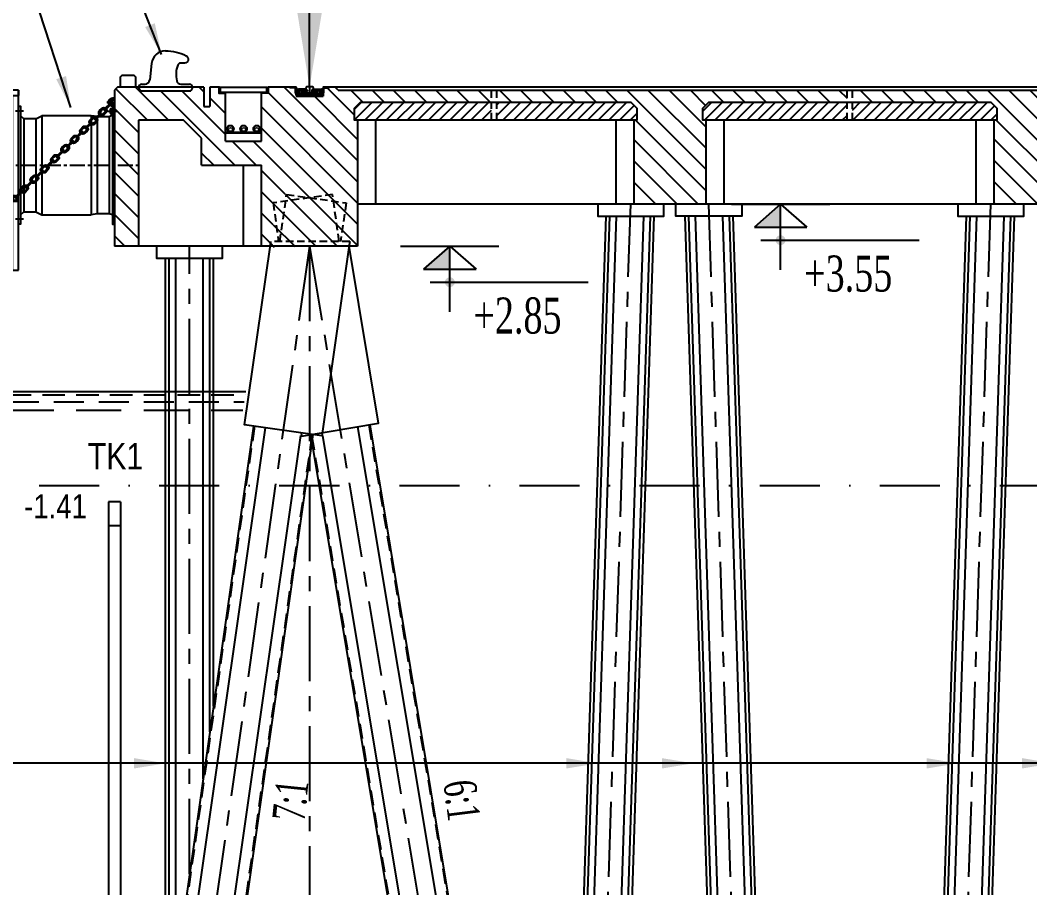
# Model space of a CAD drawing. Extents: x 9472 to 112692, y 46655 to 72187.
# Drawn here: x 99091 to 100773, y 67709 to 69155 of the extents above; entities that cross this region are included whole.
import ezdxf
from ezdxf.enums import TextEntityAlignment as Align

# ---------------------------------------------------------------- set-up
doc = ezdxf.new("R2010")
doc.units = 0
doc.header["$LTSCALE"] = 10
doc.header["$MEASUREMENT"] = 0
for name, pattern in [('CENTER', [2, 1.25, -0.25, 0.25, -0.25]), ('DASHDOT', [1, 0.5, -0.25, 0, -0.25]), ('HIDDEN', [0.375, 0.25, -0.125])]:
    doc.linetypes.add(name, pattern=pattern)
doc.layers.get('0').update_dxf_attribs({"color": 6, "linetype": 'CONTINUOUS'})
for name, color, linetype in [('Border', 3, 'CONTINUOUS'), ('COBAN', 3, 'CONTINUOUS'), ('Dia chat', 8, 'CONTINUOUS'), ('Hatch', 8, 'CONTINUOUS'), ('Hatch coc', 8, 'CONTINUOUS'), ('Khuat 151', 151, 'HIDDEN'), ('Kich thuoc', 2, 'CONTINUOUS'), ('KT', 2, 'CONTINUOUS'), ('Lop dat', 171, 'CONTINUOUS'), ('Net tim', 6, 'CONTINUOUS'), ('Net vang', 8, 'CONTINUOUS'), ('Ray', 6, 'CONTINUOUS'), ('Text', 4, 'CONTINUOUS'), ('Tim', 8, 'CENTER')]:
    doc.layers.add(name, color=color, linetype=linetype)
doc.styles.add('Kichthuoc', font='romans.shx', dxfattribs={"width": 0.6})
doc.styles.get("Standard").update_dxf_attribs({"font": 'vntimeh.shx', "width": 0.65})
doc.styles.add('Ten', font='Vharialn.ttf')
doc.dimstyles.new('Dim 350', dxfattribs={"dimscale": 350, "dimtxt": 0.2, "dimasz": 0.15, "dimexe": 0.1, "dimexo": 0.2, "dimgap": 0.1, "dimtad": 1, "dimdec": 0, "dimlfac": -1, "dimzin": 0, "dimdsep": 46, "dimtxsty": 'Kichthuoc', "dimblk": 'OBLIQUE', "dimcen": 0.1, "dimdle": 0.1, "dimclrd": 2, "dimclre": 2, "dimclrt": 4, "dimadec": 0, "dimazin": 0, "dimtfac": 1, "dimtdec": 0, "dimtix": 1, "dimtmove": 2, "dimatfit": 3, "dimfxl": 1, "dimtfill": 1, "dimtolj": 1, "dimtzin": 0, "dimarcsym": 0})
doc.dimstyles.new('Le 350', dxfattribs={"dimscale": 350, "dimtxt": 0.2, "dimasz": 0.15, "dimexe": 0.1, "dimexo": 0.2, "dimgap": 0.1, "dimtad": 1, "dimdec": 0, "dimzin": 0, "dimdsep": 46, "dimtxsty": 'Kichthuoc', "dimblk": 'ARCHTICK', "dimcen": 0, "dimdle": 0.1, "dimclrd": 2, "dimclre": 2, "dimclrt": 256, "dimadec": 0, "dimazin": 0, "dimtfac": 1, "dimtdec": 0, "dimtix": 1, "dimtmove": 2, "dimatfit": 3, "dimfxl": 1, "dimtolj": 1, "dimtzin": 0, "dimarcsym": 0})
pattern_1 = [(45, (-292510.8185, 18076.0106), (-1.1048543456, 1.1048543456), []), (135, (-292510.8185, 18076.0106), (-1.1048543456, -1.1048543456), [])]
pattern_2 = [(45, (88200, 1e-11), (-8.8388348, 8.8388348), [])]

# ---------------------------------------------------------------- blocks, each defined once
blk = doc.blocks.new('_ArchTick')
at = {"color": 0, "linetype": 'ByBlock', "const_width": 0.15}
blk.add_lwpolyline([(-0.5, -0.5), (0.5, 0.5)], dxfattribs=at)
blk = doc.blocks.new('Ray A120')
at = {"layer": 'Ray'}
for p, q in [((-110, 9), (-110, 0)), ((-110, 0), (110, 0)), ((-105, 15), (-60, 20)), ((-60, 93), (-60, 62)), ((-60, 20), (-42, 27)), ((-56, 56), (-43, 52)), ((-36, 42), (-36, 37)), ((36, 42), (36, 37)), ((42, 27), (60, 20)), ((56, 56), (43, 52)), ((60, 93), (60, 62)), ((60, 20), (105, 15)), ((110, 0), (110, 9))]:
    blk.add_line(p, q, dxfattribs=at)
blk.add_lwpolyline([(51, 103, 0.042449), (-51, 103)], format="xyb", dxfattribs=at)
for centre, radius, start, end in [((-104, 9), 6, 96.8428, 180), ((-50, 93), 10, 94.8614, 180), ((-54, 62), 6, 180, 251.5651), ((-46, 42), 10, 0, 71.5651), ((-46, 37), 10, 292.6199, 0), ((46, 42), 10, 108.4349, 180), ((46, 37), 10, 180, 247.3801), ((50, 93), 10, 0, 85.1386), ((54, 62), 6, 288.4349, 0), ((104, 9), 6, 0, 83.1572)]:
    blk.add_arc(centre, radius, start, end, dxfattribs=at)
blk = doc.blocks.new('_Oblique')
at = {"color": 0, "linetype": 'ByBlock', "lineweight": -2}
blk.add_line((-0.5, -0.5), (0.5, 0.5), dxfattribs=at)
blk = doc.blocks.new('Dem CSS1600')
for p, q in [((-175.4, 125), (-180.4, 115)), ((-160, 125), (-175.4, 125)), ((-160, -175), (-160, 125)), ((-160, 125), (-160, 116.2)), ((-180.4, 115), (-180.4, -175)), ((-151.2, 77.5), (-156.5, 82.5)), ((-131.2, 77.5), (-151.2, 77.5)), ((-131.2, 77.5), (-121.2, 82.5)), ((-28.8, 81.1), (-38.8, 82.5)), ((-28.8, 81.1), (-8.8, 81.1)), ((-8.8, 81.1), (-3.5, 83.8)), ((-156.5, -82.5), (-151.2, -77.5)), ((-151.2, -77.5), (-131.2, -77.5)), ((-131.2, -77.5), (-121.2, -82.5)), ((-28.8, -81), (-38.8, -82.5)), ((-8.8, -81), (-28.8, -81)), ((-3.5, -82.6), (-8.8, -81)), ((-180.4, -175), (-160, -175))]:
    blk.add_line(p, q)
for points in [[(-160, -98.5), (-160, 98.5), (-156.5, 98.5), (-156.5, -98.5)], [(0, -98.5), (0, 98.5), (-3.5, 98.5), (-3.5, -98.5)]]:
    blk.add_lwpolyline(points, close=True)
for points in [[(-156.5, 82.5), (-156.5, -82.5)], [(-38.8, 82.5), (-121.2, 82.5)], [(-121.2, -82.5), (-38.8, -82.5)]]:
    blk.add_lwpolyline(points)
at = {"layer": 'Hatch'}
for p, q in [((-151.2, 77.5), (-151.2, -77.5)), ((-131.2, 77.5), (-131.2, -77.5)), ((-121.2, 82.5), (-121.2, -82.5)), ((-38.8, 82.5), (-38.8, -82.5)), ((-28.8, 81.1), (-28.8, -81)), ((-8.8, 81.1), (-8.8, -81))]:
    blk.add_line(p, q, dxfattribs=at)
at = {"layer": 'Net tim', "extrusion": (0, 0, -1)}
for centre in [(-178, 115), (-178, 80), (-178, 30), (-178, -20), (-178, -70), (-178, -120)]:
    blk.add_ellipse(centre, major_axis=(0, -2.16), ratio=0.475595, dxfattribs=at)
at = {"layer": 'Net tim'}
for centre in [(-178, 70), (-178, 20), (-178, -30), (-178, -80), (-178, -130), (-178, -170)]:
    blk.add_ellipse(centre, major_axis=(0, 2.16), ratio=0.475595, dxfattribs=at)
at = {"layer": 'Net vang'}
for p, q in [((-173.4, 115), (-177.9, 120)), ((-172, 125), (-174.3, 120.5)), ((-170.4, 116.2), (-174.3, 120.5)), ((-173.4, 115), (-173.4, -175)), ((-170.4, 116.2), (-170.4, -175)), ((-170.4, 116.2), (-160, 116.2)), ((-7.1, 93.4), (-7.1, 86.6)), ((-6.6, 94.3), (-4.1, 94.3)), ((-6.6, 92.4), (-4.1, 92.4)), ((-6.6, 87.6), (-4.1, 87.6)), ((-6.6, 85.7), (-4.1, 85.7)), ((-4.1, 95.7), (-3.5, 95.7)), ((-4.1, 95.7), (-4.1, 84.2)), ((-4.1, 92.7), (-3.5, 92.7)), ((-4.1, 92.4), (-3.5, 92.4)), ((-4.1, 87.6), (-3.5, 87.6)), ((-4.1, 87.2), (-3.5, 87.2)), ((-4.1, 84.2), (-3.5, 84.2)), ((-180.4, 75), (-170.4, 75)), ((-180.4, 25), (-170.4, 25)), ((-180.4, -25), (-170.4, -25)), ((-180.4, -75), (-170.4, -75)), ((-180.4, -125), (-170.4, -125))]:
    blk.add_line(p, q, dxfattribs=at)
for points in [[(-4.7, 102.7, 1), (-6.1, 104.1), (-17.1, 93.2, 1), (-15.7, 91.8)], [(-22.1, 85.5, 1), (-23.5, 86.9), (-32.8, 77.7, 1), (-31.4, 76.3)], [(-14.3, 87.5), (-17.9, 84, -1), (-24.9, 91.1), (-21.3, 94.6, -1)], [(-15.7, 89), (-19.3, 85.4, -1), (-23.5, 89.7), (-19.9, 93.2, -1)], [(-37.8, 70, 1), (-39.2, 71.4), (-48.4, 62.3, 1), (-47, 60.9)], [(-30, 72.1), (-33.5, 68.6, -1), (-40.5, 75.7), (-37, 79.2, -1)], [(-31.4, 73.5), (-34.9, 70, -1), (-39.1, 74.3), (-35.6, 77.8, -1)], [(-53.4, 54.5, 1), (-54.8, 56), (-64.1, 46.8, 1), (-62.7, 45.4)], [(-45.6, 56.6), (-49.2, 53.1, -1), (-56.2, 60.2), (-52.6, 63.7, -1)], [(-47, 58), (-50.6, 54.5, -1), (-54.8, 58.8), (-51.2, 62.3, -1)], [(-76.9, 25.7), (-80.5, 22.2, -1), (-87.5, 29.3), (-84, 32.8, -1)], [(-69.1, 39.1, 1), (-70.5, 40.5), (-79.7, 31.4, 1), (-78.3, 30)], [(-61.3, 41.2), (-64.8, 37.6, -1), (-71.9, 44.8), (-68.3, 48.3, -1)], [(-62.7, 42.6), (-66.2, 39.1, -1), (-70.5, 43.3), (-66.9, 46.9, -1)], [(-94, 8.8), (-97.6, 5.3, -1), (-104.6, 12.4), (-101, 16, -1)], [(-84.7, 23.6, 1), (-86.1, 25.1), (-96.8, 14.5, 1), (-95.4, 13.1)], [(-78.3, 27.1), (-81.9, 23.6, -1), (-86.1, 27.9), (-82.6, 31.4, -1)], [(-111.1, -8), (-114.7, -11.5, -1), (-121.7, -4.4), (-118.1, -0.9, -1)], [(-101.8, 6.8, 1), (-103.2, 8.2), (-113.9, -2.3, 1), (-112.5, -3.8)], [(-95.4, 10.3), (-99, 6.8, -1), (-103.2, 11), (-99.6, 14.5, -1)], [(-128.2, -24.9), (-131.7, -28.4, -1), (-138.8, -21.3), (-135.2, -17.8, -1)], [(-118.9, -10.1, 1), (-120.3, -8.7), (-131, -19.2, 1), (-129.6, -20.6)], [(-112.5, -6.6), (-116.1, -10.1, -1), (-120.3, -5.8), (-116.7, -2.3, -1)], [(-145.3, -41.7), (-148.8, -45.3, -1), (-155.8, -38.1), (-152.3, -34.6, -1)], [(-136, -27, 1), (-137.4, -25.5), (-148, -36.1, 1), (-146.6, -37.5)], [(-129.6, -23.5), (-133.1, -27, -1), (-137.4, -22.7), (-133.8, -19.2, -1)], [(-153, -43.8, 1), (-154.4, -42.4), (-165.1, -52.9, 1), (-163.7, -54.3)], [(-146.7, -40.3), (-150.2, -43.8, -1), (-154.4, -39.6), (-150.9, -36, -1)], [(-168.4, -52.7), (-165.4, -52.7, -1), (-165.4, -58.7), (-168.4, -58.7)]]:
    blk.add_lwpolyline(points, format="xyb", close=True, dxfattribs=at)
blk.add_lwpolyline([(-170.4, -50.7), (-165.4, -50.7, -1), (-165.4, -60.7), (-170.4, -60.7)], format="xyb", dxfattribs=at)
for centre, radius, start, end in [((-5.9, 93.4), 1.18, 125.2226, 234.7774), ((-1.1, 90), 6.01, 156.4634, 203.5366), ((-5.9, 86.6), 1.18, 125.2226, 234.7774)]:
    blk.add_arc(centre, radius, start, end, dxfattribs=at)
for points, knots in [([(0, 111.7), (-0.9, 111.7), (-1.8, 111.6), (-3.5, 111.4), (-4.4, 111.2), (-5.9, 110.6), (-6.7, 110.3), (-7.8, 109.6), (-8.2, 109.3), (-8.8, 108.8), (-9.1, 108.5), (-9.6, 107.9), (-9.8, 107.6), (-10.2, 107), (-10.3, 106.7), (-10.5, 106.2), (-10.5, 105.9), (-10.6, 105.3), (-10.6, 105), (-10.6, 104.4), (-10.5, 104.2), (-10.4, 103.6), (-10.3, 103.3), (-10, 102.8), (-9.9, 102.5), (-9.6, 102.1), (-9.4, 101.8), (-9, 101.4), (-8.8, 101.2), (-8.1, 100.6), (-7.6, 100.3), (-6.5, 99.6), (-5.9, 99.4), (-4.7, 98.9), (-4, 98.8), (-2.6, 98.5), (-1.9, 98.4), (-0.8, 98.3), (-0.4, 98.3), (0, 98.3)], [1.570796, 1.570796, 1.570796, 1.570796, 1.8386, 1.8386, 2.10867, 2.10867, 2.37874, 2.37874, 2.552986, 2.552986, 2.698933, 2.698933, 2.844881, 2.844881, 2.955375, 2.955375, 3.065869, 3.065869, 3.176363, 3.176363, 3.286857, 3.286857, 3.397351, 3.397351, 3.507845, 3.507845, 3.618339, 3.618339, 3.728833, 3.728833, 3.943994, 3.943994, 4.159155, 4.159155, 4.374316, 4.374316, 4.589477, 4.589477, 4.712389, 4.712389, 4.712389, 4.712389]), ([(0, 108.7), (-0.3, 108.7), (-0.7, 108.7), (-1.5, 108.6), (-1.9, 108.6), (-2.8, 108.4), (-3.3, 108.3), (-4.1, 108.1), (-4.5, 108), (-5.2, 107.6), (-5.5, 107.5), (-6.1, 107.1), (-6.4, 106.9), (-6.8, 106.6), (-7, 106.4), (-7.2, 106.1), (-7.3, 106), (-7.4, 105.8), (-7.4, 105.7), (-7.5, 105.6), (-7.5, 105.5), (-7.5, 105.5), (-7.5, 105.4), (-7.6, 105.3), (-7.6, 105.3), (-7.6, 105.2), (-7.6, 105.2), (-7.6, 105.1), (-7.6, 105.1), (-7.6, 105), (-7.6, 104.9), (-7.6, 104.8), (-7.6, 104.7), (-7.5, 104.6), (-7.5, 104.6), (-7.5, 104.5), (-7.5, 104.5), (-7.5, 104.4), (-7.4, 104.3), (-7.4, 104.2), (-7.3, 104.1), (-7.2, 103.9), (-7.1, 103.7), (-6.8, 103.5), (-6.7, 103.4), (-6.4, 103.1), (-6.3, 103), (-5.8, 102.7), (-5.5, 102.5), (-4.9, 102.2), (-4.6, 102.1), (-3.8, 101.8), (-3.4, 101.7), (-2.6, 101.5), (-2.2, 101.5), (-1.3, 101.4), (-0.9, 101.3), (-0.3, 101.3), (-0.1, 101.3), (0, 101.3)], [1.570796, 1.570796, 1.570796, 1.570796, 1.693364, 1.693364, 1.864632, 1.864632, 2.035899, 2.035899, 2.207166, 2.207166, 2.378434, 2.378434, 2.549701, 2.549701, 2.720969, 2.720969, 2.825107, 2.825107, 2.901902, 2.901902, 2.955263, 2.955263, 3.001966, 3.001966, 3.048669, 3.048669, 3.090389, 3.090389, 3.13211, 3.13211, 3.215551, 3.215551, 3.268046, 3.268046, 3.31345, 3.31345, 3.358854, 3.358854, 3.427341, 3.427341, 3.495829, 3.495829, 3.625524, 3.625524, 3.735142, 3.735142, 3.844761, 3.844761, 4.008383, 4.008383, 4.172004, 4.172004, 4.335625, 4.335625, 4.499247, 4.499247, 4.662868, 4.662868, 4.712389, 4.712389, 4.712389, 4.712389])]:
    blk.add_open_spline(points, degree=3, knots=knots, dxfattribs=at)
at = {"layer": 'Tim', "ltscale": 1.5}
for p, q in [((-178, 118.2), (-178, 111.8)), ((-176.3, 115), (-179.6, 115)), ((-176.3, 80), (-179.6, 80)), ((-176.3, 70), (-179.6, 70)), ((-178, 83.2), (-178, 76.8)), ((-178, 66.8), (-178, 73.2)), ((-176.3, 30), (-179.6, 30)), ((-176.3, 20), (-179.6, 20)), ((-178, 33.2), (-178, 26.8)), ((-178, 16.8), (-178, 23.2)), ((-178, -16.8), (-178, -23.2)), ((-176.3, -20), (-179.6, -20)), ((-176.3, -30), (-179.6, -30)), ((-178, -33.2), (-178, -26.8)), ((-178, -66.8), (-178, -73.2)), ((-176.3, -70), (-179.6, -70)), ((-176.3, -80), (-179.6, -80)), ((-178, -83.2), (-178, -76.8)), ((-178, -116.8), (-178, -123.2)), ((-176.3, -120), (-179.6, -120)), ((-176.3, -130), (-179.6, -130)), ((-178, -133.2), (-178, -126.8)), ((-178, -173.2), (-178, -166.8)), ((-176.3, -170), (-179.6, -170))]:
    blk.add_line(p, q, dxfattribs=at)
at = {"layer": 'Tim'}
for p, q in [((-12.9, 105), (0, 105)), ((-3.8, 98.7), (-3.8, 112.7)), ((-13.1, 90), (6.2, 90))]:
    blk.add_line(p, q, dxfattribs=at)
at = {"layer": 'Tim', "ltscale": 4}
for p, q in [((-151.8, 90), (-164.7, 90)), ((-151.8, -90), (-164.7, -90))]:
    blk.add_line(p, q, dxfattribs=at)
at = {"layer": 'Tim', "ltscale": 2}
blk.add_line((-194.4, 0), (40, 0), dxfattribs=at)

msp = doc.modelspace()

# ---------------------------------------------------------------- hatches: boundary and pattern name
at = {"layer": 'Hatch'}
h = msp.add_hatch(dxfattribs=at)
h.set_pattern_fill('ANSI31', color=256, scale=200, angle=90, style=0)
h.paths.add_polyline_path([(99653.2, 68988.4), (99648.2, 68988.4), (99648.2, 69008.4), (99658.2, 69018.4), (99876.2, 69018.4), (99876.2, 69038.4), (99615.7, 69038.4), (99610.7, 69043.4), (99605.7, 69043.4), (99605.7, 69042.4), (99597.9, 69042.4, 0.414214), (99596.7, 69041.2), (99596.7, 69033.4), (99595.7, 69033.4), (99595.7, 69028.4), (99550.7, 69028.4), (99550.7, 69033.4), (99549.7, 69033.4), (99549.7, 69041.2, 0.414214), (99548.5, 69042.4), (99540.7, 69042.4), (99540.7, 69043.4), (99504.2, 69043.4), (99504.2, 69033.4), (99493.2, 69033.4), (99493.2, 68953.4), (99433.2, 68953.4), (99433.2, 69033.4), (99422.2, 69033.4), (99422.2, 69043.4), (99407.2, 69043.4), (99407.2, 69011.4), (99397.2, 69011.4), (99397.2, 69043.4), (99378.5, 69043.4), (99375.2, 69037.4), (99291.2, 69037.4), (99287.9, 69043.4), (99253.2, 69043.4), (99248.2, 69038.4), (99248.2, 68913.4), (99288.2, 68913.4), (99288.2, 68988.4), (99363.2, 68988.4), (99393.2, 68958.4), (99393.2, 68913.4), (99493.2, 68913.4), (99493.2, 68778.4), (99507.5, 68778.4), (99520.2, 68866.8), (99648.9, 68848.4), (99639, 68779.1), (99639.1, 68778.4), (99653.2, 68778.4)])
h.paths.add_polyline_path([(99288.2, 68913.4), (99248.2, 68913.4), (99248.2, 68814.9), (99248.2, 68778.4), (99288.2, 68778.4)], flags=17)
h.paths.add_polyline_path([(100233.2, 68988.4), (100228.2, 68988.4), (100228.2, 69008.4), (100238.2, 69018.4), (100468.7, 69018.4), (100468.7, 69038.4), (99885.2, 69038.4), (99885.2, 69018.4), (99898.7, 69018.4), (100108.2, 69018.4), (100118.2, 69008.4), (100118.2, 68988.4), (100113.2, 68988.4), (100113.2, 68848.4), (100233.2, 68848.4)])
h.paths.add_polyline_path([(100833.2, 68988.4), (100828.2, 68988.4), (100828.2, 69008.4), (100838.2, 69018.4), (101068.7, 69018.4), (101068.7, 69038.4), (100477.7, 69038.4), (100477.7, 69018.4), (100478.7, 69018.4), (100708.2, 69018.4), (100718.2, 69008.4), (100718.2, 68988.4), (100713.2, 68988.4), (100713.2, 68848.4), (100833.2, 68848.4)])
h.paths.add_polyline_path([(101433.2, 68988.4), (101428.2, 68988.4), (101428.2, 69008.4), (101438.2, 69018.4), (101514.4, 69018.4), (101514.4, 69038.4), (101077.7, 69038.4), (101077.7, 69018.4), (101078.7, 69018.4), (101308.2, 69018.4), (101318.2, 69008.4), (101318.2, 68988.4), (101313.2, 68988.4), (101313.2, 68848.4), (101433.2, 68848.4)])
h.paths.add_polyline_path([(101668.7, 69038.4), (101514.4, 69038.4), (101514.4, 69018.4), (101668.7, 69018.4)])
h.paths.add_polyline_path([(102053.2, 68988.4), (102048.2, 68988.4), (102048.2, 69008.4), (102058.2, 69018.4), (102231.2, 69018.4), (102231.2, 69038.4), (102015.7, 69038.4), (102010.7, 69043.4), (102005.7, 69043.4), (102005.7, 69042.4), (101997.9, 69042.4, 0.414214), (101996.7, 69041.2), (101996.7, 69033.4), (101995.7, 69033.4), (101995.7, 69028.4), (101950.7, 69028.4), (101950.7, 69033.4), (101949.7, 69033.4), (101949.7, 69041.2, 0.414214), (101948.5, 69042.4), (101940.7, 69042.4), (101940.7, 69043.4), (101935.7, 69043.4), (101930.7, 69038.4), (101677.7, 69038.4), (101677.7, 69018.4), (101678.7, 69018.4), (101888.2, 69018.4), (101898.2, 69008.4), (101898.2, 68988.4), (101893.2, 68988.4), (101893.2, 68778.4), (101907.3, 68778.4), (101922.2, 68868), (102053.2, 68846.1)])
h.paths.add_polyline_path([(102558.2, 68988.4), (102553.2, 68988.4), (102553.2, 69008.4), (102563.2, 69018.4), (102756.2, 69018.4), (102756.2, 69038.4), (102240.2, 69038.4), (102240.2, 69018.4), (102298.7, 69018.4), (102433.2, 69018.4), (102443.2, 69008.4), (102443.2, 68988.4), (102438.2, 68988.4), (102438.2, 68848.4), (102558.2, 68848.4)])
h.paths.add_polyline_path([(103083.2, 68988.4), (103078.2, 68988.4), (103078.2, 69008.4), (103088.2, 69018.4), (103281.2, 69018.4), (103281.2, 69038.4), (102765.2, 69038.4), (102765.2, 69018.4), (102803.7, 69018.4), (102958.2, 69018.4), (102968.2, 69008.4), (102968.2, 68988.4), (102963.2, 68988.4), (102963.2, 68848.4), (103083.2, 68848.4)])
h.paths.add_polyline_path([(103608.2, 68988.4), (103603.2, 68988.4), (103603.2, 69008.4), (103613.2, 69018.4), (103806.2, 69018.4), (103806.2, 69038.4), (103290.2, 69038.4), (103290.2, 69018.4), (103328.7, 69018.4), (103483.2, 69018.4), (103493.2, 69008.4), (103493.2, 68988.4), (103488.2, 68988.4), (103488.2, 68848.4), (103608.2, 68848.4)])
h.paths.add_polyline_path([(104133.2, 68988.4), (104188.9, 68988.4, -0.135335), (104185.3, 69038.4), (103815.2, 69038.4), (103815.2, 69018.4), (103853.7, 69018.4), (104008.2, 69018.4), (104018.2, 69008.4), (104018.2, 68988.4), (104013.2, 68988.4), (104013.2, 68848.4), (104133.2, 68848.4)])
h.paths.add_polyline_path([(104248.2, 69043.4), (104233.2, 69043.4), (104228.2, 69038.4), (104185.3, 69038.4, 0.135335), (104188.9, 68988.4), (104248.2, 68988.4)])
h = msp.add_hatch(dxfattribs=at)
h.set_pattern_fill('ANSI31', color=256, scale=5, style=0)
h.set_pattern_definition([(45, (99408.8794, 68937.19677), (-0.4419417, 0.4419417), [])])
h.paths.add_polyline_path([(99550.7, 69043.4), (99540.7, 69043.4), (99540.7, 69042.8, 0.414214), (99541.1, 69042.4), (99548.5, 69042.4, -0.414214), (99549.7, 69041.2), (99549.7, 69033.8, 0.414214), (99550.1, 69033.4), (99550.7, 69033.4)])
h = msp.add_hatch(dxfattribs=at)
h.set_pattern_fill('ANSI37', color=256, scale=12.5, style=0)
h.set_pattern_definition(pattern_1)
h.paths.add_polyline_path([(99568.6, 69039), (99567.6, 69039.3, -0.322977), (99567.2, 69039.9), (99567.2, 69040.1), (99554.6, 69040.1, -0.128942), (99550.7, 69041.4), (99550.7, 69033.4), (99550.7, 69030.4), (99553.9, 69030.4), (99553.9, 69032.9), (99555.9, 69032.9), (99555.9, 69033.2), (99556.5, 69033.2), (99556.5, 69034.7, -0.414214), (99556.7, 69034.8), (99557.2, 69034.8), (99557.2, 69036.2, -0.414214), (99557.3, 69036.4), (99559, 69036.4, -0.414214), (99559.2, 69036.2), (99559.2, 69034.8), (99559.7, 69034.8, -0.414214), (99559.9, 69034.7), (99559.9, 69033.2), (99560.5, 69033.2), (99560.5, 69032.9), (99562.2, 69032.9), (99562.2, 69033.7), (99562.2, 69034.5, -0.379694), (99562.7, 69035.1), (99567.2, 69035.7), (99568.6, 69036.3)])
h = msp.add_hatch(dxfattribs=at)
h.set_pattern_fill('ANSI37', color=256, scale=12.5, style=0)
h.set_pattern_definition(pattern_1)
h.paths.add_polyline_path([(99577.8, 69039), (99578.8, 69039.3, 0.322977), (99579.2, 69039.9), (99579.2, 69040.1), (99591.7, 69040.1, 0.128942), (99595.7, 69041.4), (99595.7, 69033.4), (99595.7, 69030.4), (99592.4, 69030.4), (99592.4, 69032.9), (99590.5, 69032.9), (99590.5, 69033.2), (99589.9, 69033.2), (99589.9, 69034.7, 0.414214), (99589.7, 69034.8), (99589.2, 69034.8), (99589.2, 69036.2, 0.414214), (99589, 69036.4), (99587.3, 69036.4, 0.414214), (99587.2, 69036.2), (99587.2, 69034.8), (99586.7, 69034.8, 0.414214), (99586.5, 69034.7), (99586.5, 69033.2), (99585.9, 69033.2), (99585.9, 69032.9), (99584.2, 69032.9), (99584.2, 69033.7), (99584.2, 69034.5, 0.379694), (99583.7, 69035.1), (99579.2, 69035.7), (99577.8, 69036.3)])
h = msp.add_hatch(dxfattribs=at)
h.set_pattern_fill('ANSI31', color=256, scale=5, style=0)
h.set_pattern_definition([(135, (99737.505, 68937.19677), (0.4419417, 0.4419417), [])])
h.paths.add_polyline_path([(99595.7, 69043.4), (99605.7, 69043.4), (99605.7, 69042.8, -0.414214), (99605.3, 69042.4), (99597.9, 69042.4, 0.414214), (99596.7, 69041.2), (99596.7, 69033.8, -0.414214), (99596.3, 69033.4), (99595.7, 69033.4)])
h = msp.add_hatch(dxfattribs=at)
h.set_pattern_fill('DOTS', color=9, scale=5, style=0)
h.set_pattern_definition([(0, (100711.8338, 61018.25113), (0.15625, 0.3125), [0, -0.3125])])
h.paths.add_polyline_path([(99550.7, 69030.4), (99550.7, 69028.4), (99595.7, 69028.4), (99595.7, 69030.4)])
h = msp.add_hatch(dxfattribs=at)
h.set_pattern_fill('ANSI31', color=256, scale=5, style=0)
h.set_pattern_definition([(45, (100711.8338, 61018.7511), (-0.44194174, 0.44194174), [])])
h.paths.add_polyline_path([(99562.4, 69032.9), (99560.4, 69032.9, -0.000333), (99560.4, 69032.9), (99554.8, 69032.9, -0.000333), (99554.8, 69032.9), (99553.9, 69032.9), (99553.9, 69030.4), (99573.2, 69030.4), (99573.2, 69032.9)])
h.paths.add_polyline_path([(99573.2, 69032.9), (99573.2, 69030.4), (99592.4, 69030.4), (99592.4, 69032.9), (99591.5, 69032.9, -0.000333), (99591.5, 69032.9), (99586, 69032.9, -0.000333), (99586, 69032.9)])
h = msp.add_hatch(dxfattribs=at)
h.set_pattern_fill('ANSI31', color=256, scale=5, angle=90, style=0)
h.set_pattern_definition([(135, (100711.8338, 61018.7511), (-0.44194174, -0.44194174), [])])
h.paths.add_polyline_path([(99573.2, 69033.7), (99562.2, 69033.7), (99562.2, 69032.9), (99573.2, 69032.9)])
h.paths.add_polyline_path([(99584.2, 69033.7), (99573.2, 69033.7), (99573.2, 69032.9), (99584.2, 69032.9)])
h = msp.add_hatch(dxfattribs=at)
h.set_pattern_fill('ANSI31', color=256, scale=100, style=0)
h.set_pattern_definition(pattern_2)
h.paths.add_polyline_path([(99876.2, 69018.4), (99658.2, 69018.4), (99648.2, 69008.4), (99648.2, 68988.4), (99873.7, 68988.4), (99876.2, 68988.4)])
h.paths.add_polyline_path([(100118.2, 69008.4), (100108.2, 69018.4), (99898.7, 69018.4), (99885.2, 69018.4), (99885.2, 68988.4), (100118.2, 68988.4)])
h = msp.add_hatch(dxfattribs=at)
h.set_pattern_fill('ANSI31', color=256, scale=100, style=0)
h.set_pattern_definition(pattern_2)
h.paths.add_polyline_path([(100468.7, 69018.4), (100238.2, 69018.4), (100228.2, 69008.4), (100228.2, 68988.4), (100453.7, 68988.4), (100468.7, 68988.4)])
h.paths.add_polyline_path([(100708.2, 69018.4), (100478.7, 69018.4), (100477.7, 69018.4), (100477.7, 68988.4), (100718.2, 68988.4), (100718.2, 69008.4)])
h = msp.add_hatch(dxfattribs=at)
h.set_pattern_fill('ANSI31', color=256, scale=200, angle=90, style=0)
h.paths.add_polyline_path([(99648.9, 68848.4), (99520.2, 68866.8), (99507.3, 68776.8), (99639.1, 68779.9)])
at = {"layer": 'Kich thuoc'}
h = msp.add_hatch(color=256, dxfattribs=at)
h.paths.add_polyline_path([(100357.9, 68810.2), (100314.3, 68810.2), (100357.9, 68848.4)])
h.paths.add_polyline_path([(100357.9, 68788.4), (100349.7, 68788.4, -0.414214), (100357.9, 68796.6)])
h.paths.add_polyline_path([(100357.9, 68780.2, -0.414214), (100349.7, 68788.4), (100357.9, 68788.4)])
h.paths.add_polyline_path([(100357.9, 68780.2), (100357.9, 68788.4), (100366.1, 68788.4, -0.414214)])
h.paths.add_polyline_path([(100366.1, 68788.4), (100357.9, 68788.4), (100357.9, 68796.6, -0.414214)])
h = msp.add_hatch(color=256, dxfattribs=at)
h.paths.add_polyline_path([(99806.9, 68740.2), (99763.2, 68740.2), (99806.9, 68778.4)])
h.paths.add_polyline_path([(99806.9, 68718.4), (99798.7, 68718.4, -0.414214), (99806.9, 68726.6)])
h.paths.add_polyline_path([(99806.9, 68710.2, -0.414214), (99798.7, 68718.4), (99806.9, 68718.4)])
h.paths.add_polyline_path([(99806.9, 68710.2), (99806.9, 68718.4), (99815.1, 68718.4, -0.414214)])
h.paths.add_polyline_path([(99815.1, 68718.4), (99806.9, 68718.4), (99806.9, 68726.6, -0.414214)])

# ---------------------------------------------------------------- linework, layer by layer
for p, q in [((99253.2, 69043.4), (99248.2, 69038.4)), ((99248.2, 69038.4), (99248.2, 68778.4)), ((99291.5, 69043.4), (99253.2, 69043.4)), ((99397.2, 69043.4), (99253.2, 69043.4)), ((99397.2, 69043.4), (99378.2, 69043.4)), ((99397.2, 69043.4), (99397.2, 69011.4)), ((99422.2, 69043.4), (99407.2, 69043.4)), ((99407.2, 69043.4), (99407.2, 69011.4)), ((99620.7, 69038.4), (99615.7, 69043.4)), ((99620.7, 69038.4), (101930.7, 69038.4)), ((99433.2, 68953.4), (99433.2, 69034)), ((99493.2, 68953.4), (99493.2, 69034)), ((99550.7, 69030.4), (99595.7, 69030.4)), ((99550.7, 69028.4), (99595.7, 69028.4)), ((99553.9, 69032.9), (99592.4, 69032.9)), ((99553.9, 69030.4), (99553.9, 69032.9)), ((99553.9, 69030.4), (99592.4, 69030.4)), ((99592.4, 69030.4), (99592.4, 69032.9)), ((99397.2, 69011.4), (99407.2, 69011.4)), ((99288.2, 68988.4), (99288.2, 68778.4)), ((99363.2, 68988.4), (99288.2, 68988.4)), ((99393.2, 68958.4), (99363.2, 68988.4)), ((99653.2, 68988.4), (99653.2, 68778.4)), ((100113.2, 68988.4), (99653.2, 68988.4)), ((100113.2, 68988.4), (100113.2, 68848.4)), ((100233.2, 68988.4), (100233.2, 68848.4)), ((100713.2, 68988.4), (100233.2, 68988.4)), ((100713.2, 68988.4), (100713.2, 68848.4)), ((99433.2, 68968.4), (99493.2, 68968.4)), ((99393.2, 68913.4), (99393.2, 68958.4)), ((99433.2, 68953.4), (99493.2, 68953.4)), ((99393.2, 68913.4), (99493.2, 68913.4)), ((99493.2, 68778.4), (99493.2, 68913.4)), ((101893.2, 68848.4), (99653.2, 68848.4)), ((100012.9, 67150.8), (100067.5, 68828.4)), ((100093.9, 67177.8), (100147.6, 68828.4)), ((100251, 67223.5), (100198.8, 68828.4)), ((100330.2, 67249.9), (100278.9, 68828.4)), ((100619.5, 67353), (100667.5, 68828.4)), ((100700.4, 67380), (100747.6, 68828.4)), ((99653.2, 68778.4), (99248.2, 68778.4)), ((99333.2, 67451.9), (99333.2, 68758.4)), ((99413.2, 68011.9), (99413.2, 68758.4)), ((99673.5, 68480.8), (99895.1, 67151.2)), ((99479.9, 68478.6), (99252.3, 66885.4)), ((99578.8, 68464.4), (99309.3, 66577.5)), ((99574.8, 68464.4), (99800, 67113.2))]:
    msp.add_line(p, q)
for points in [[(99258.2, 69043.4), (99258.2, 69060.4), (99261.2, 69063.4), (99280.2, 69063.4), (99283.2, 69060.4), (99283.2, 69043.4)], [(99550.7, 69030.4), (99550.7, 69043.4), (99504.2, 69043.4)], [(99540.7, 69043.4), (99550.7, 69043.4), (99550.7, 69028.4)], [(101950.7, 69028.4), (101950.7, 69043.4), (99595.7, 69043.4), (99595.7, 69028.4)], [(100053.2, 68848.4), (100053.2, 68828.4), (100163.2, 68828.4), (100163.2, 68848.4)], [(100293.2, 68848.4), (100293.2, 68828.4), (100183.2, 68828.4), (100183.2, 68848.4)], [(100653.2, 68848.4), (100653.2, 68828.4), (100763.2, 68828.4), (100763.2, 68848.4)], [(99318.2, 68778.4), (99318.2, 68758.4), (99428.2, 68758.4), (99428.2, 68778.4)], [(99639.1, 68779.9), (99593.7, 68462.3), (99465, 68480.7), (99507.3, 68776.8)], [(99559.1, 68467.7), (99560, 68461.9), (99688.3, 68483.3), (99639.1, 68778.4)]]:
    msp.add_lwpolyline(points)
at = {"layer": 'Border'}
for points in [[(99423.2, 69043, 0.414214), (99422.8, 69043.4), (99422.2, 69043.4), (99422.2, 69033.4), (99433.2, 69033.4), (99433.2, 69034, 0.414214), (99432.8, 69034.4), (99424.4, 69034.4, -0.414214), (99423.2, 69035.6)], [(99503.2, 69043, -0.414214), (99503.6, 69043.4), (99504.2, 69043.4), (99504.2, 69033.4), (99493.2, 69033.4), (99493.2, 69034, -0.414214), (99493.6, 69034.4), (99502, 69034.4, 0.414214), (99503.2, 69035.6)]]:
    msp.add_lwpolyline(points, format="xyb", close=True, dxfattribs=at)
msp.add_lwpolyline([(99501.6, 69034.4), (99424.8, 69034.4), (99424.8, 69043.4), (99501.6, 69043.4)], close=True, dxfattribs=at)
at = {"layer": 'COBAN'}
for p, q in [((99433.2, 68968.4), (99493.2, 68968.4)), ((99433.2, 68967.4), (99493.2, 68967.4))]:
    msp.add_line(p, q, dxfattribs=at)
at = {"layer": 'Dia chat'}
for p, q in [((99238.2, 68352.4), (99238.2, 65852.4)), ((99258.2, 68352.4), (99238.2, 68352.4)), ((99258.2, 68352.4), (99238.2, 68352.4)), ((99258.2, 68352.4), (99238.2, 68352.4)), ((99258.2, 68352.4), (99258.2, 65852.4)), ((99258.2, 68312.4), (99238.2, 68312.4))]:
    msp.add_line(p, q, dxfattribs=at)
at = {"layer": 'Hatch', "color": 7, "linetype": 'HIDDEN', "ltscale": 5}
for p, q in [((99512.4, 68850.5), (99521.5, 68786.4)), ((99523.8, 68786.4), (99535, 68864.6)), ((99622.6, 68786.4), (99611.4, 68864.6)), ((99634, 68850.5), (99624.8, 68786.4)), ((99640, 68786.4), (99508.7, 68786.4))]:
    msp.add_line(p, q, dxfattribs=at)
for points in [[(99611.4, 68864.6), (99512.4, 68850.5)], [(99535, 68864.6), (99634, 68850.5)], [(99507.3, 68776.8), (99508.7, 68786.4)], [(99640, 68786.4), (99639.1, 68779.9)]]:
    msp.add_lwpolyline(points, dxfattribs=at)
at = {"layer": 'Hatch coc'}
for p, q in [((99683.2, 68988.4), (99683.2, 68848.4)), ((100083.2, 68988.4), (100083.2, 68848.4)), ((100263.2, 68988.4), (100263.2, 68848.4)), ((100683.2, 68988.4), (100683.2, 68848.4)), ((99463.2, 68778.4), (99463.2, 68913.4)), ((100019.1, 67152.9), (100073.6, 68828.4)), ((100030.4, 67156.6), (100084.8, 68828.4)), ((100076.4, 67172), (100130.3, 68828.4)), ((100087.7, 67175.7), (100141.4, 68828.4)), ((100257.1, 67225.5), (100204.9, 68828.4)), ((100268.1, 67229.2), (100216.1, 68828.4)), ((100313.1, 67244.2), (100261.6, 68828.4)), ((100324.2, 67247.9), (100272.7, 68828.4)), ((100625.7, 67355.1), (100673.6, 68828.4)), ((100637, 67358.8), (100684.8, 68828.4)), ((100683, 67374.2), (100730.3, 68828.4)), ((100694.2, 67377.9), (100741.4, 68828.4)), ((99339.3, 67494.7), (99339.3, 68758.4)), ((99350.5, 67572.8), (99350.5, 68758.4)), ((99395.9, 67891), (99395.9, 68758.4)), ((99407.1, 67969.1), (99407.1, 68758.4)), ((99272.5, 66885.9), (99499.7, 68475.7)), ((99882.7, 67104.1), (99653.7, 68477.5)), ((99335.7, 66904), (99558.4, 68462.8)), ((99825, 67084.9), (99595.3, 68463.2))]:
    msp.add_line(p, q, dxfattribs=at)
at = {"layer": 'Khuat 151', "ltscale": 5}
for p, q in [((99876.2, 68988.4), (99876.2, 69043.4)), ((99885.2, 68988.4), (99885.2, 69043.4)), ((100468.7, 68988.4), (100468.7, 69043.4)), ((100477.7, 68988.4), (100477.7, 69043.4))]:
    msp.add_line(p, q, dxfattribs=at)
at = {"layer": 'Khuat 151', "color": 7, "ltscale": 15}
msp.add_line((97721.9, 68530.6), (99466, 68530.6), dxfattribs=at)
at = {"layer": 'Khuat 151', "color": 7, "ltscale": 20}
msp.add_line((97721.9, 68519), (99464.1, 68519), dxfattribs=at)
at = {"layer": 'Khuat 151', "color": 7, "ltscale": 30}
msp.add_line((97721.9, 68505.1), (99461.8, 68505.1), dxfattribs=at)
at = {"layer": 'Khuat 151', "ltscale": 10}
for p, q in [((99671.9, 68480.5), (100101, 65906.1)), ((99481.4, 68478.3), (99112.3, 65894.6)), ((99577.1, 68463.5), (99208.2, 65880.9)), ((99576.6, 68463.5), (100005.5, 65890.1))]:
    msp.add_line(p, q, dxfattribs=at)
at = {"layer": 'Kich thuoc'}
for p, q in [((99648.2, 69008.4), (99658.2, 69018.4)), ((99658.2, 69018.4), (99898.7, 69018.4)), ((99898.7, 69018.4), (100108.2, 69018.4)), ((100108.2, 69018.4), (100118.2, 69008.4)), ((100228.2, 69008.4), (100238.2, 69018.4)), ((100238.2, 69018.4), (100478.7, 69018.4)), ((100478.7, 69018.4), (100708.2, 69018.4)), ((100708.2, 69018.4), (100718.2, 69008.4)), ((99648.2, 68988.4), (99648.2, 69008.4)), ((100118.2, 69008.4), (100118.2, 68988.4)), ((100228.2, 68988.4), (100228.2, 69008.4)), ((100718.2, 69008.4), (100718.2, 68988.4)), ((99873.7, 68988.4), (99648.2, 68988.4)), ((100118.2, 68988.4), (99873.7, 68988.4)), ((100453.7, 68988.4), (100228.2, 68988.4)), ((100718.2, 68988.4), (100453.7, 68988.4)), ((100275.9, 68848.4), (100439.9, 68848.4)), ((100357.9, 68848.4), (100314.3, 68810.2)), ((100357.9, 68848.4), (100401.5, 68810.2)), ((100357.9, 68739.3), (100357.9, 68848.4)), ((100314.3, 68810.2), (100401.5, 68810.2)), ((100325.2, 68788.4), (100588.6, 68788.4)), ((99724.9, 68778.4), (99888.8, 68778.4)), ((99806.9, 68778.4), (99763.2, 68740.2)), ((99806.9, 68669.3), (99806.9, 68778.4)), ((99806.9, 68778.4), (99850.5, 68740.2)), ((99763.2, 68740.2), (99850.5, 68740.2)), ((99774.1, 68718.4), (100037.5, 68718.4))]:
    msp.add_line(p, q, dxfattribs=at)
for points in [[(99648.2, 69008.4), (99658.2, 69018.4), (100108.2, 69018.4), (100118.2, 69008.4), (100118.2, 68988.4), (99648.2, 68988.4)], [(99648.2, 68988.4), (99648.2, 69008.4), (99658.2, 69018.4), (99898.7, 69018.4), (100108.2, 69018.4), (100118.2, 69008.4), (100118.2, 68988.4), (99873.7, 68988.4)], [(100228.2, 69008.4), (100238.2, 69018.4), (100708.2, 69018.4), (100718.2, 69008.4), (100718.2, 68988.4), (100228.2, 68988.4)], [(100228.2, 68988.4), (100228.2, 69008.4), (100238.2, 69018.4), (100478.7, 69018.4), (100708.2, 69018.4), (100718.2, 69008.4), (100718.2, 68988.4), (100453.7, 68988.4)]]:
    msp.add_lwpolyline(points, close=True, dxfattribs=at)
at = {"layer": 'KT', "color": 3, "linetype": 'ByBlock', "lineweight": 20, "ltscale": 4}
for centre, radius in [((99441.4, 68972.8, 15.2), 3.23), ((99441.4, 68972.8, 15.2), 2.98), ((99463.4, 68972.8, 15.2), 3.23), ((99463.4, 68972.8, 15.2), 2.98), ((99485, 68972.8, 15.2), 3.23), ((99485, 68972.8, 15.2), 2.98)]:
    msp.add_circle(centre, radius, dxfattribs=at)
at = {"layer": 'Lop dat', "linetype": 'DASHDOT', "ltscale": 20}
msp.add_line((97721.9, 68379.4), (107018.9, 68379.4), dxfattribs=at)
at = {"layer": 'Net tim'}
for p, q in [((99309.9, 69083), (99306.9, 69055.5)), ((99288.2, 69042.9), (99291.2, 69037.4)), ((99291.2, 69037.4), (99375.2, 69037.4)), ((99293.7, 69048.4), (99299, 69048.4)), ((99358.7, 69048.4), (99373.1, 69048.4)), ((99378.2, 69042.9), (99375.2, 69037.4))]:
    msp.add_line(p, q, dxfattribs=at)
at = {"layer": 'Net tim', "linetype": 'Continuous'}
msp.add_line((97721.9, 68536.4), (99467, 68536.4), dxfattribs=at)
at = {"layer": 'Net tim'}
msp.add_lwpolyline([(99333.2, 69103.9, -0.11732), (99367.6, 69095.7, -0.789997), (99364.7, 69083.4), (99358.2, 69083.4, 0.315279), (99353.5, 69080.1, 0.1447), (99351.9, 69053.8, 0.349558), (99358.7, 69048.4)], format="xyb", dxfattribs=at)
for centre, radius, start, end in [((99333.2, 69080.5), 23.4, 90, 173.8114), ((99299, 69056.4), 8, 270, 353.8114), ((99293.7, 69042.9), 5.5, 90, 180), ((99372.7, 69042.9), 5.5, 0, 85.7344)]:
    msp.add_arc(centre, radius, start, end, dxfattribs=at)
at = {"layer": 'Net vang'}
for p, q in [((99567.2, 69040.1), (99554.6, 69040.1)), ((99579.2, 69040.1), (99591.7, 69040.1))]:
    msp.add_line(p, q, dxfattribs=at)
for points in [[(99541.1, 69042.4, -0.414214), (99540.7, 69042.8), (99540.7, 69043.4), (99550.7, 69043.4), (99550.7, 69033.4), (99550.1, 69033.4, -0.414214), (99549.7, 69033.8), (99549.7, 69041.2, 0.414214), (99548.5, 69042.4)], [(99605.3, 69042.4, 0.414214), (99605.7, 69042.8), (99605.7, 69043.4), (99595.7, 69043.4), (99595.7, 69033.4), (99596.3, 69033.4, 0.414214), (99596.7, 69033.8), (99596.7, 69041.2, -0.414214), (99597.9, 69042.4)]]:
    msp.add_lwpolyline(points, format="xyb", close=True, dxfattribs=at)
msp.add_lwpolyline([(99562.2, 69032.9), (99584.2, 69032.9), (99584.2, 69033.7), (99562.2, 69033.7)], close=True, dxfattribs=at)
for centre, start, end in [((99555.1, 69048.3), 237.0869, 266.4761), ((99591.2, 69048.3), 273.5239, 302.9131)]:
    msp.add_arc(centre, 8.2, start, end, dxfattribs=at)
at = {"layer": 'Text'}
for centre, radius in [((99441.2, 68974.1), 5.7), ((99441.2, 68974.1), 5.27), ((99463.2, 68974.1), 5.7), ((99463.2, 68974.1), 5.27), ((99485.2, 68974.1), 5.7), ((99485.2, 68974.1), 5.27)]:
    msp.add_circle(centre, radius, dxfattribs=at)
at = {"layer": 'Tim', "ltscale": 10}
for p, q in [((99573.2, 69044.9), (99573.2, 69028.4)), ((100013.2, 65928.7), (100108.2, 68848.4)), ((100333.2, 65928.7), (100238.2, 68848.4)), ((100613.2, 65928.7), (100708.2, 68848.4)), ((99573.2, 68778.4), (99117.8, 65590.7)), ((99373.2, 67732.5), (99373.2, 68778.4)), ((99573.2, 68778.4), (100053.2, 65898.1)), ((99573.2, 68778.4), (99573.2, 65418.7))]:
    msp.add_line(p, q, dxfattribs=at)

# ---------------------------------------------------------------- block references
msp.add_blockref('Dem CSS1600', (99248.2, 68913.4))
at = {"layer": 'Ray', "xscale": 0.099999999976717, "yscale": 0.1000000000058208, "zscale": 0.1}
msp.add_blockref('Ray A120', (99573.2, 69033.7), dxfattribs=at)

# ---------------------------------------------------------------- texts
at = {"layer": 'Text', "width": 0.7}
for s, p in [('+3.55', (100397.3, 68702.9)), ('+2.85', (99846.2, 68632.9))]:
    msp.add_text(s, height=60, dxfattribs=at).set_placement(p)
at = {"layer": 'Text', "style": 'Ten'}
msp.add_text('TK1', height=44, dxfattribs=at).set_placement((99249.9, 68406.5), align=Align.CENTER)
msp.add_text('-1.41', height=40, dxfattribs=at).set_placement((99097.7, 68325))
at = {"layer": 'Text', "width": 0.65}
for s, rotation, p in [('7:1', 84.2072, (99564.6, 67818.6)), ('6:1', 277.125, (99796.2, 67885.4))]:
    msp.add_text(s, height=54, rotation=rotation, dxfattribs=at).set_placement(p)

# ---------------------------------------------------------------- leaders
at = {"layer": 'Hatch'}
msp.add_leader([(99333.2, 67916.7), (98319.9, 67916.7)], dimstyle='Dim 350', override={"dimgap": 0.1, "dimtad": 0, "dimfxl": 0.25}, dxfattribs=at)
at = {"layer": 'Kich thuoc'}
for points, override in [([(99573.2, 69043.4), (99573.2, 69798.3)], {"dimasz": 0.4, "dimtad": 0, "dimclrd": 256}), ([(99326.6, 69097.9), (99128.5, 69598.8), (98388.4, 69598.8)], {"dimtad": 0, "dimclrd": 256}), ([(99175.5, 69009.4), (99068.4, 69339.2), (98379.2, 69339.2)], {"dimtad": 0, "dimclrd": 256}), ([(100053.6, 67916.7), (98294.9, 67916.7)], {"dimtad": 0, "dimclrd": 256}), ([(100212.7, 67916.7), (99188.1, 67916.7)], {"dimtad": 0, "dimclrd": 256}), ([(100653.6, 67916.7), (99899.3, 67916.7)], {"dimtad": 0, "dimclrd": 256}), ([(100812.7, 67916.7), (100058.4, 67916.7)], {"dimtad": 0, "dimclrd": 256}), ([(102378.6, 67916.7), (100176.1, 67916.7)], {"dimtad": 0, "dimclrd": 256}), ([(101253.6, 67916.7), (100499.3, 67916.7)], {"dimtad": 0, "dimclrd": 256}), ([(101412.7, 67916.7), (100658.4, 67916.7)], {"dimtad": 0, "dimclrd": 256})]:
    msp.add_leader(points, dimstyle='Le 350', override=override, dxfattribs=at)

doc.saveas('drawing.dxf')
